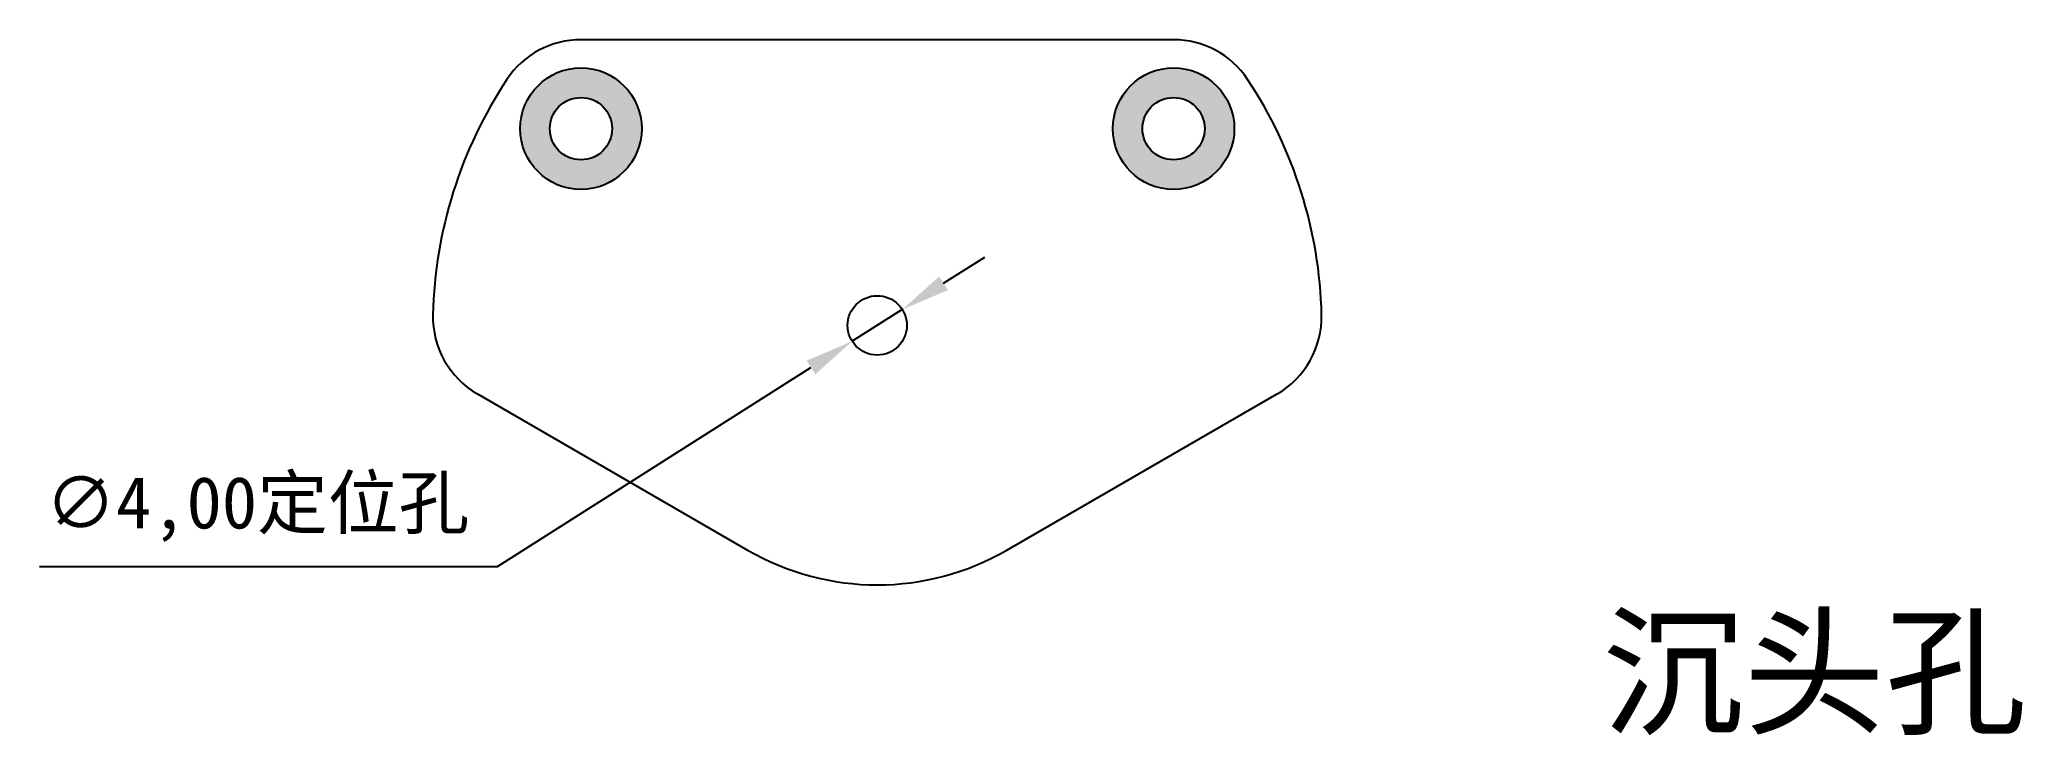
# Model space of a CAD drawing. Header units: millimetres. Extents: x -57 to 77, y -28 to 19.
import ezdxf

# ---------------------------------------------------------------- set-up
doc = ezdxf.new("R2010")
doc.units = ezdxf.units.MM
doc.header["$PDSIZE"] = -1
doc.dimstyles.new('ISO-25', dxfattribs={"dimtxt": 2.5, "dimasz": 2.5, "dimexe": 1.25, "dimexo": 0.625, "dimtad": 1, "dimtxsty": 'Standard', "dimcen": 2.5, "dimadec": 0, "dimazin": 0, "dimtfac": 1, "dimtmove": 0, "dimatfit": 3, "dimfxl": 1, "dimarcsym": 0})

# ---------------------------------------------------------------- blocks, each defined once
blk = doc.blocks.new('*D2')
at = {"color": 0, "lineweight": -2, "transparency": 16777216}
for p, q in [((4.48, 2.84), (7.27, 4.61)), ((1.69, 1.07), (-1.69, -1.07)), ((-25.63, -16.26), (-4.48, -2.84)), ((-56.54, -16.26), (-25.63, -16.26))]:
    blk.add_line(p, q, dxfattribs=at)
at = {"color": 0, "transparency": 16777216}
for points in [[(4.18, 3.3), (4.77, 2.38), (1.69, 1.07)], [(-4.77, -2.38), (-4.18, -3.3), (-1.69, -1.07)]]:
    blk.add_solid(points, dxfattribs=at)
at = {"layer": 'Defpoints', "color": 0, "transparency": 16777216}
for p in [(1.69, 1.07), (-1.69, -1.07)]:
    blk.add_point(p, dxfattribs=at)
at = {"color": 0, "transparency": 16777216, "insert": (-41.84, -12.4), "char_height": 3.5, "attachment_point": 5}
blk.add_mtext('∅4,00{\\fSimSun|b0|i0|c134|p2;定位孔}', dxfattribs=at)

msp = doc.modelspace()

# ---------------------------------------------------------------- hatches: boundary and pattern name
h = msp.add_hatch(color=3)
h.dxf.hatch_style = 1
h.paths.add_polyline_path([(-24.1, 13.266, 1), (-15.9, 13.266, 1)])
h.paths.add_polyline_path([(-17.9, 13.266, -1), (-22.1, 13.266, -1)], flags=16)
h.paths.add_polyline_path([(15.9, 13.266, 1), (24.1, 13.266, 1)])
h.paths.add_polyline_path([(22.1, 13.266, -1), (17.9, 13.266, -1)], flags=16)

# ---------------------------------------------------------------- linework, layer by layer
at = {"color": 7, "linetype": 'Continuous', "lineweight": 25}
for p, q in [((20, 19.266), (-20, 19.266)), ((-26.993, -4.623), (-8.75, -15.155)), ((8.75, -15.155), (26.993, -4.623))]:
    msp.add_line(p, q, dxfattribs=at)
for centre, radius in [((-20, 13.266), 4.1), ((20, 13.266), 4.1), ((-20, 13.266), 2.1), ((20, 13.266), 2.1), ((0, 0), 2)]:
    msp.add_circle(centre, radius, dxfattribs=at)
for centre, radius, start, end in [((-20, 13.266), 6, 90, 146.44269), ((20, 13.266), 6, 33.55731, 90), ((0, 0), 30, 146.44269, 178.63099), ((0, 0), 30, 1.36901, 33.55731), ((-23.993, 0.573), 6, 178.63099, 240), ((23.993, 0.573), 6, 300, 1.36901), ((0, 0), 17.5, 240, 300)]:
    msp.add_arc(centre, radius, start, end, dxfattribs=at)

# ---------------------------------------------------------------- texts
at = {"insert": (48.931, -19.872), "char_height": 7, "attachment_point": 1}
msp.add_mtext_dynamic_manual_height_columns('{\\fSimSun|b0|i0|c134|p2;\\C3;沉头孔}', width=71.29811, gutter_width=17.5, heights=[0], dxfattribs=at)

# ---------------------------------------------------------------- dimensions: what is measured, and where the dimension line sits
dim = msp.add_diameter_dim_2p(p1=(1.689, 1.071), p2=(-1.689, -1.071), text='<>{\\fSimSun|b0|i0|c134|p2;定位孔}', dimstyle='ISO-25', override={"dimtxt": 3.5, "dimasz": 3.302, "dimexe": 1, "dimexo": 0, "dimgap": 1.524, "dimtih": 1, "dimtoh": 1, "dimzin": 1, "dimadec": 2, "dimtzin": 1})
dim.commit()
dim.dimension.update_dxf_attribs({"geometry": '*D2', "text_midpoint": (-41.844, -16.255), "dimtype": 163})

doc.saveas('drawing.dxf')
